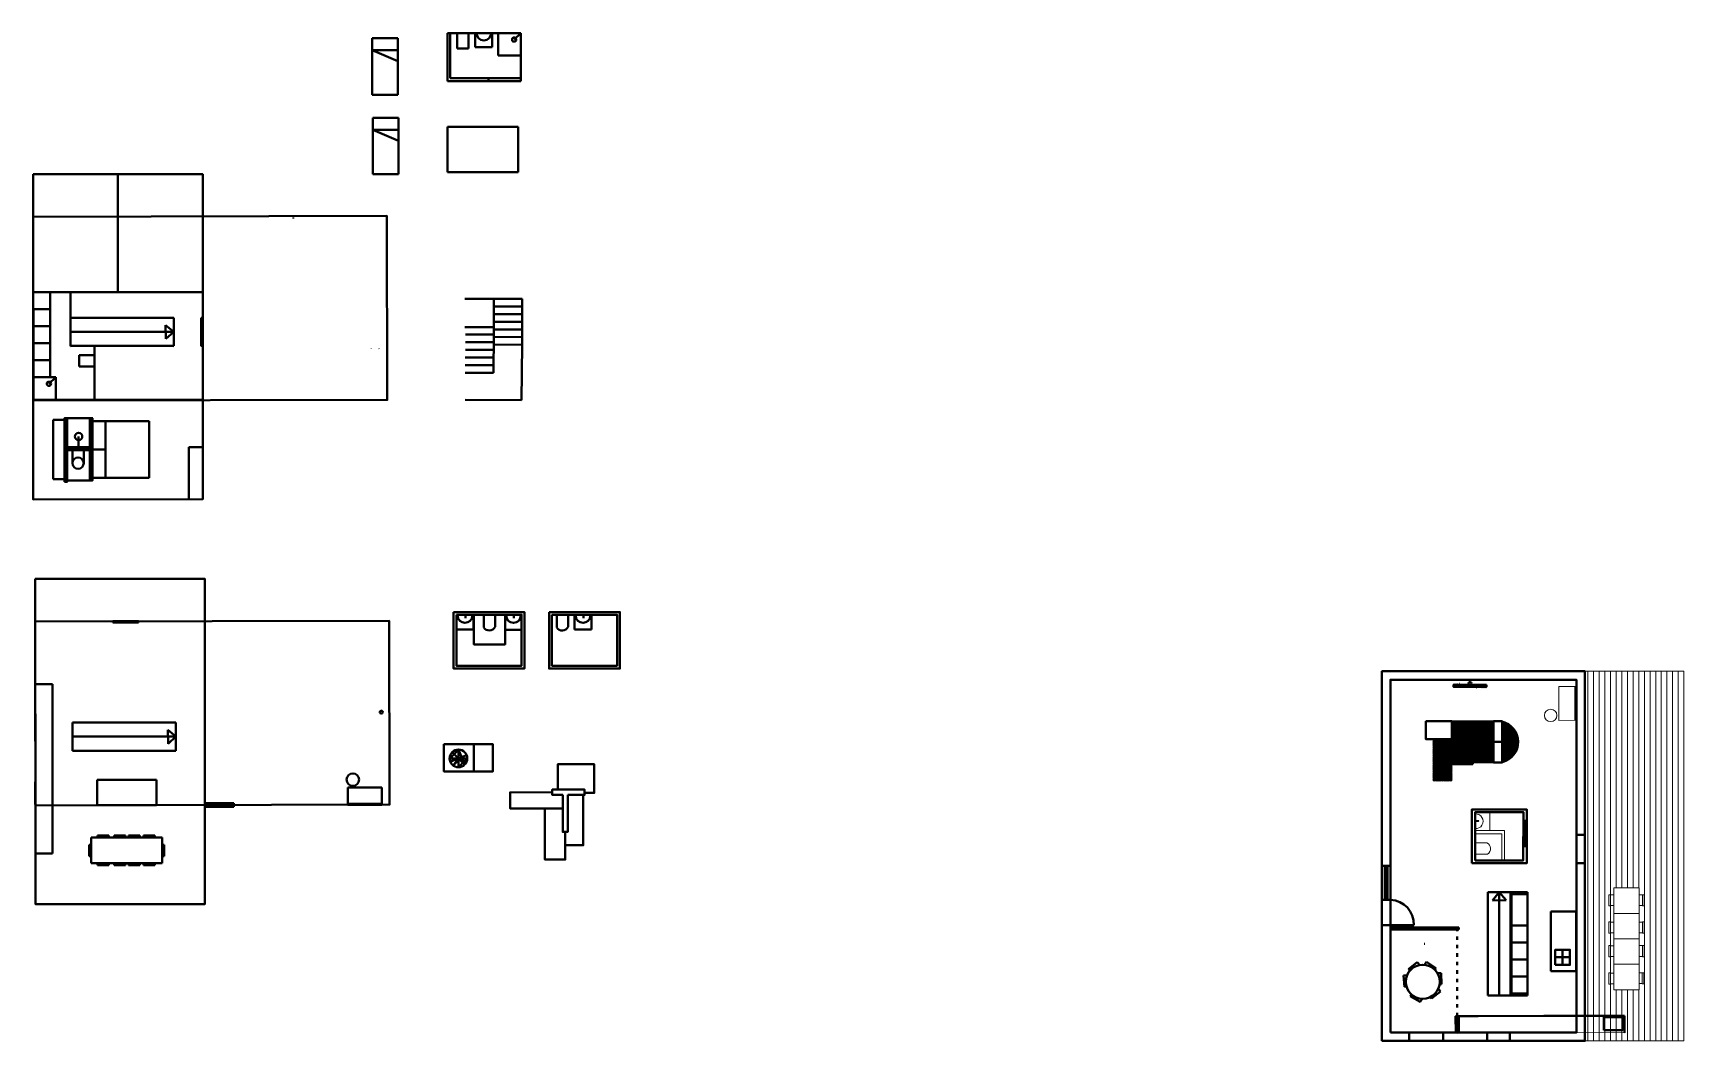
# Model space of a CAD drawing. Header units: inches. Extents: x -422522 to 22891, y -2973 to 414515.
# Drawn here: x 10344 to 16175, y 2008 to 5571 of the extents above; entities that cross this region are included whole.
import ezdxf

# ---------------------------------------------------------------- set-up
doc = ezdxf.new("R2010")
doc.units = ezdxf.units.IN
doc.header["$MEASUREMENT"] = 0
doc.linetypes.add('ACAD_ISO03W100', pattern=[30, 12, -18])
doc.linetypes.add('ACAD_ISO07W100', pattern=[3, 0, -3])
doc.layers.get('0').update_dxf_attribs({"lineweight": 40})
doc.layers.add('ARREDAMENTO', color=8, linetype='Continuous', lineweight=13)
doc.layers.add('PROIEZIONI_projections', color=145, linetype='Continuous', lineweight=13)
doc.layers.add('Oggetto', color=7, linetype='Continuous')

# ---------------------------------------------------------------- blocks, each defined once
blk = doc.blocks.new('block 32')
at = {"layer": 'Oggetto', "color": 7, "lineweight": 13, "true_color": 0xffffff}
blk.add_open_spline([(619.7, 908), (619.7, 909.1), (618.8, 910), (617.7, 910)], degree=3, dxfattribs=at)
blk = doc.blocks.new('block 33')
at = {"layer": 'Oggetto', "color": 7, "lineweight": 13, "true_color": 0xffffff}
blk.add_open_spline([(474.7, 910), (473.6, 910), (472.7, 909.1), (472.7, 908)], degree=3, dxfattribs=at)
blk = doc.blocks.new('block 34')
at = {"layer": 'Oggetto', "color": 7, "lineweight": 13, "true_color": 0xffffff}
blk.add_lwpolyline([(474.7, 910), (617.7, 910)], dxfattribs=at)
blk = doc.blocks.new('block 35')
at = {"layer": 'Oggetto', "color": 7, "lineweight": 13, "true_color": 0xffffff}
blk.add_lwpolyline([(472.7, 876.7), (472.7, 908)], dxfattribs=at)
blk = doc.blocks.new('block 36')
at = {"layer": 'Oggetto', "color": 7, "lineweight": 13, "true_color": 0xffffff}
blk.add_lwpolyline([(619.7, 876.7), (619.7, 908)], dxfattribs=at)
blk = doc.blocks.new('block 37')
at = {"layer": 'Oggetto', "color": 7, "lineweight": 13, "true_color": 0xffffff}
blk.add_lwpolyline([(472.7, 845), (472.7, 876.3)], dxfattribs=at)
blk = doc.blocks.new('block 38')
at = {"layer": 'Oggetto', "color": 7, "lineweight": 13, "true_color": 0xffffff}
blk.add_lwpolyline([(619.7, 845), (619.7, 876.3)], dxfattribs=at)
blk = doc.blocks.new('block 39')
at = {"layer": 'Oggetto', "color": 7, "lineweight": 13, "true_color": 0xffffff}
blk.add_open_spline([(617.7, 843), (618.8, 843), (619.7, 843.9), (619.7, 845)], degree=3, dxfattribs=at)
blk = doc.blocks.new('block 40')
at = {"layer": 'Oggetto', "color": 7, "lineweight": 13, "true_color": 0xffffff}
blk.add_open_spline([(472.7, 845), (472.7, 843.9), (473.6, 843), (474.7, 843)], degree=3, dxfattribs=at)
blk = doc.blocks.new('block 41')
at = {"layer": 'Oggetto', "color": 7, "lineweight": 13, "true_color": 0xffffff}
blk.add_lwpolyline([(617.7, 843), (474.7, 843)], dxfattribs=at)
blk = doc.blocks.new('block 42')
at = {"layer": 'Oggetto', "color": 7, "lineweight": 13, "true_color": 0xffffff}
blk.add_lwpolyline([(619.7, 876.7), (619.7, 876.3)], dxfattribs=at)
blk = doc.blocks.new('block 43')
at = {"layer": 'Oggetto', "color": 7, "lineweight": 13, "true_color": 0xffffff}
blk.add_lwpolyline([(472.7, 876.7), (472.7, 876.3)], dxfattribs=at)

msp = doc.modelspace()

# ---------------------------------------------------------------- hatches: boundary and pattern name
h = msp.add_hatch()
h.set_pattern_fill('ANSI31', color=0)
h.set_pattern_definition([(45, (1908.54753, -2.28017), (-0.0883883476, 0.0883883476), [])])
h.paths.add_polyline_path([(10465.13194, 4209.08794), (10455.13194, 4209.08794), (10455.13194, 3984.42024), (10465.13194, 3984.42024)])
h.paths.add_polyline_path([(10554.63858, 4209.15511), (10545.13194, 4209.15511), (10545.13194, 3989.20187), (10554.63858, 3989.20187)])
h.paths.add_polyline_path([(10545.13194, 4106.88181), (10465.13194, 4106.88181), (10465.13194, 4096.88181), (10545.13194, 4096.88181)])
h = msp.add_hatch()
h.set_pattern_fill('ANSI38', color=0, scale=40, angle=90)
h.set_pattern_definition([(135, (18297.482, -7102.9446), (-3.535534, -3.535534), []), (225, (18297.482, -7102.9446), (-3.535534, -10.6066017), [12.5, -7.5])])
h.paths.add_polyline_path([(15355.78151, 3057.47979), (15355.78151, 2999.3896), (15355.8709, 2986.25035), (15429.28151, 2986.25035), (15429.28151, 3057.47979)])
h.paths.add_polyline_path([(15429.28151, 3057.47979), (15429.28151, 2993.80019), (15502.5976, 2993.80019), (15502.5976, 3057.47979)])
h.paths.add_polyline_path([(15532.56213, 3137.25572), (15532.56213, 3057.47979), (15532.56213, 2993.80019), (15534.40135, 2994.24826, 0.7856288524)])
edge = h.paths.add_edge_path()
edge.add_spline(control_points=[(15290.78119, 3074.74189), (15289.67466, 3074.74189), (15288.77921, 3073.84857), (15288.77921, 3072.74204)], knot_values=[0, 0, 0, 0, 1, 1, 1, 1], degree=3, periodic=0)
edge.add_line((15288.77921, 3072.74204), (15288.77921, 2929.74454))
edge.add_spline(control_points=[(15288.77921, 2929.74454), (15288.77921, 2928.64015), (15289.67466, 2927.74256), (15290.78119, 2927.74256)], knot_values=[0, 0, 0, 0, 1, 1, 1, 1], degree=3, periodic=0)
edge.add_line((15290.78119, 2927.74256), (15322.07942, 2927.74256))
edge.add_line((15322.07942, 2927.74256), (15322.48024, 2927.74256))
edge.add_line((15322.48024, 2927.74256), (15353.78166, 2927.74256))
edge.add_spline(control_points=[(15353.78166, 2927.74256), (15354.88605, 2927.74256), (15355.78151, 2928.64015), (15355.78151, 2929.74454)], knot_values=[0, 0, 0, 0, 1, 1, 1, 1], degree=3, periodic=0)
edge.add_line((15355.78151, 2929.74454), (15355.78151, 3057.47979))
edge.add_line((15355.78151, 3057.47979), (15355.5976, 3057.47979))
edge.add_line((15355.5976, 3057.47979), (15355.5976, 3073.58175))
edge.add_spline(control_points=[(15355.5976, 3073.58175), (15355.28041, 3074.26743), (15354.58652, 3074.74189), (15353.78166, 3074.74189)], knot_values=[0, 0, 0, 0, 0.7287827041, 0.7287827041, 0.7287827041, 0.7287827041], degree=3, periodic=0)
edge.add_line((15353.78166, 3074.74189), (15290.78119, 3074.74189))
h.paths.add_polyline_path([(15355.78151, 3137.47979), (15355.78151, 3073.80019), (15502.5976, 3073.80019), (15502.5976, 3137.47979)])
h = msp.add_hatch()
h.set_pattern_fill('ANSI38', color=0, scale=20, angle=90)
h.set_pattern_definition([(135, (18297.482, -7102.9446), (-1.76776695, -1.76776695), []), (225, (18297.482, -7102.9446), (-1.76776695, -5.30330086), [6.25, -3.75])])
h.paths.add_polyline_path([(15355.78151, 3073.80019), (15355.78151, 3057.47979), (15502.5976, 3057.47979), (15502.5976, 3073.80019)])

# ---------------------------------------------------------------- linework, layer by layer
for p, q in [((11542.42026, 5552.45748), (11632.42026, 5552.45748)), ((11542.42026, 5352.45748), (11542.42026, 5552.45748)), ((11632.42026, 5552.45748), (11632.42026, 5352.45748)), ((12067.41335, 5570.77878), (11807.41335, 5570.77878)), ((11807.41335, 5400.77268), (11807.41335, 5570.77878)), ((11817.41335, 5570.77878), (11817.41335, 5410.77878)), ((11841.67609, 5515.77878), (11841.67609, 5570.77878)), ((11844.85957, 5570.77878), (11884.85957, 5570.77878)), ((11881.67609, 5570.77878), (11881.67609, 5515.77878)), ((11906.19289, 5570.77878), (11966.19289, 5570.77878)), ((11906.19289, 5520.77878), (11906.19289, 5570.77878)), ((11966.19289, 5570.77878), (11966.19289, 5520.77878)), ((11987.41335, 5570.77878), (12067.41335, 5570.77878)), ((11987.41335, 5490.77878), (11987.41335, 5570.77878)), ((12067.41335, 5570.77878), (12043.26324, 5547.69531)), ((12067.41668, 5570.77878), (12067.40767, 5400.77268)), ((12067.41335, 5570.77878), (12067.41335, 5490.77878)), ((12067.41335, 5410.77878), (12067.41335, 5570.77878)), ((12067.45918, 5400.77268), (12067.41668, 5570.77878)), ((11632.42026, 5509.99512), (11542.42026, 5509.99512)), ((11542.42026, 5509.99512), (11632.42026, 5471.06884)), ((11881.67609, 5515.77878), (11841.67609, 5515.77878)), ((11966.19289, 5520.77878), (11906.19289, 5520.77878)), ((12067.41335, 5490.77878), (11987.41335, 5490.77878)), ((11817.41335, 5400.77268), (11807.41335, 5400.77268)), ((11817.41335, 5410.77878), (12067.41335, 5410.77878)), ((12067.45918, 5400.77268), (11817.41335, 5400.77268)), ((11942.41335, 5410.77878), (11952.41335, 5410.77878)), ((11952.41335, 5410.77878), (11952.41335, 5400.77878)), ((11952.41335, 5400.77878), (12067.45918, 5400.77268)), ((11632.42026, 5352.45748), (11542.42026, 5352.45748)), ((11544.33354, 5271.48691), (11634.33354, 5271.48691)), ((11544.33354, 5071.48691), (11544.33354, 5271.48691)), ((11634.33354, 5271.48691), (11634.33354, 5071.48691)), ((11634.33354, 5229.02456), (11544.33354, 5229.02456)), ((11544.33354, 5229.02456), (11634.33354, 5190.09827)), ((11807.41337, 5239.53923), (11807.41337, 5079.53923)), ((12057.41337, 5239.53923), (11807.41337, 5239.53923)), ((12057.41337, 5079.53923), (12057.41337, 5239.53923)), ((11807.41337, 5079.53923), (12057.41337, 5079.53923)), ((10343.97731, 5071.7619), (10343.97731, 4671.7619)), ((10643.74922, 5071.68399), (10643.6408, 4654.50728)), ((10943.52114, 5071.60609), (10843.52114, 5071.60609)), ((10943.53888, 3922.75916), (10943.83746, 5071.606)), ((11634.33354, 5071.48691), (11544.33354, 5071.48691)), ((10344.08881, 4722.74918), (10344.08881, 4622.74918)), ((10943.52603, 4654.51191), (10344.07872, 4654.32041)), ((10344.07872, 4654.32041), (10384.07872, 4654.32041)), ((10384.07872, 4654.32041), (10404.07872, 4654.32041)), ((10404.07872, 4654.32041), (10404.07872, 4354.1777)), ((10404.07872, 4654.32041), (10404.07872, 4594.32041)), ((10476.29768, 4654.72997), (10476.29768, 4464.80375)), ((10943.52603, 4654.51191), (10941.52603, 4654.51191)), ((10404.07872, 4594.32041), (10344.12984, 4594.30126)), ((10344.12984, 4594.30126), (10344.12984, 4534.30126)), ((10476.00654, 4564.38439), (10476.00654, 4464.57586)), ((10476.00656, 4564.20518), (10840.98754, 4564.11033)), ((10840.9876, 4564.54332), (10840.9876, 4464.7348)), ((10344.12984, 4534.30126), (10404.07872, 4534.30126)), ((10404.07872, 4534.30126), (10404.07872, 4474.30126)), ((10476.00654, 4514.48013), (10840.9876, 4514.63906)), ((10840.9876, 4514.63906), (10811.90218, 4538.17159)), ((10811.90218, 4538.17159), (10812.96099, 4489.51471)), ((10812.96099, 4489.51471), (10840.9876, 4514.63906)), ((10404.07872, 4474.30126), (10344.16818, 4474.28212)), ((10344.16818, 4474.28212), (10344.16818, 4414.28212)), ((10476.00654, 4464.57586), (10561.10592, 4464.75134)), ((10476.00656, 4464.80469), (10840.98762, 4464.57587)), ((10476.29768, 4464.80375), (10561.39706, 4464.52952)), ((10479.30786, 4464.66515), (10519.30786, 4464.66515)), ((10840.9876, 4464.7348), (10490.9876, 4464.7348)), ((10506.39732, 4391.95244), (10506.39732, 4431.95244)), ((10506.39732, 4431.95244), (10561.39732, 4431.95244)), ((10561.39706, 4464.52952), (10561.3986, 4274.18106)), ((10344.16818, 4414.28212), (10404.07872, 4414.28212)), ((10404.07872, 4414.28212), (10404.07872, 4354.28212)), ((10561.39732, 4391.95244), (10506.39732, 4391.95244)), ((10404.07872, 4354.28212), (10344.23209, 4354.1777)), ((10344.23209, 4354.1777), (10424.23209, 4354.1777)), ((10344.23209, 4274.1777), (10344.23209, 4354.1777)), ((10424.23209, 4354.1777), (10400.08199, 4331.09424)), ((10424.23209, 4354.1777), (10424.23209, 4274.1777)), ((10424.23209, 4274.1777), (10344.23209, 4274.1777)), ((10344.2321, 4274.1777), (10943.53345, 4274.18696)), ((10455.13194, 4203.337), (10415.13194, 4203.337)), ((10455.13194, 4203.337), (10415.13194, 4203.337)), ((10415.13194, 4203.337), (10415.13194, 3993.49973)), ((10455.13194, 3984.42024), (10455.13194, 4209.08794)), ((10455.13194, 4209.08794), (10465.13194, 4209.08794)), ((10545.13194, 4209.34338), (10465.13194, 4209.34338)), ((10465.13194, 4209.34338), (10465.13194, 3984.42024)), ((10545.13194, 4209.34338), (10545.13194, 3989.20187)), ((10545.13194, 4209.34338), (10555.13194, 4209.34338)), ((10554.63858, 4209.15511), (10545.13194, 4209.15511)), ((10554.48042, 4199.17849), (10754.48042, 4199.17849)), ((10554.63858, 3989.20187), (10554.63858, 4209.15511)), ((10599.69852, 3999.17849), (10599.69852, 4199.17849)), ((10599.69852, 4199.17849), (10599.69852, 4099.17849)), ((10754.48042, 4199.17849), (10754.48042, 3999.17849)), ((10505.13194, 4106.88181), (10505.13194, 4145.01017)), ((10545.13194, 4106.88181), (10465.13194, 4106.88181)), ((10465.13194, 4096.88181), (10545.13194, 4096.88181)), ((10483.00097, 4050.71118), (10483.00097, 4096.88181)), ((10483.00097, 4096.88181), (10523.16803, 4096.88181)), ((10523.16803, 4096.88181), (10523.16803, 4050.71118)), ((10545.13194, 4096.88181), (10545.13194, 4106.88181)), ((10599.69852, 4099.17849), (10554.48042, 4099.17849)), ((10894.4011, 3926.76189), (10894.4011, 4106.76189)), ((10894.4011, 4106.76189), (10943.53627, 4106.76113)), ((10415.13194, 3993.49973), (10455.13194, 3993.49973)), ((10465.13194, 3984.42024), (10455.13194, 3984.42024)), ((10545.13194, 3989.20187), (10465.13194, 3989.20187)), ((10545.13194, 3989.20187), (10554.63858, 3989.20187)), ((10754.48042, 3999.17849), (10554.48042, 3999.17849)), ((10754.48042, 3999.17849), (10599.69852, 3999.17849)), ((11829.66675, 3524.55914), (12079.66675, 3524.55914)), ((11839.66671, 3462.15517), (11839.66671, 3512.15517)), ((11867.0309, 3514.29841), (11907.0309, 3514.29841)), ((11871.37353, 3514.29841), (11871.37353, 3502.81851)), ((11899.66671, 3512.15517), (11899.66671, 3462.15517)), ((11928.36423, 3514.29841), (11988.36423, 3514.29841)), ((11935.77524, 3469.85457), (11935.77524, 3514.29841)), ((11975.77524, 3514.29841), (11975.77524, 3472.27181)), ((12011.05717, 3462.08569), (12011.05717, 3512.08569)), ((12042.42858, 3514.55914), (12042.42858, 3503.12664)), ((12167.00852, 3524.55914), (12417.00852, 3524.55914)), ((12177.00848, 3462.15517), (12177.00848, 3512.15517)), ((12193.85869, 3469.64051), (12193.85869, 3514.08436)), ((12204.37267, 3514.29841), (12244.37267, 3514.29841)), ((12233.85869, 3514.08436), (12233.85869, 3472.05776)), ((12256.86475, 3462.29634), (12256.86475, 3512.29634)), ((12265.706, 3514.29841), (12325.706, 3514.29841)), ((12284.22894, 3514.43959), (12324.22894, 3514.43959)), ((12288.57157, 3514.43959), (12288.57157, 3502.95969)), ((12316.86475, 3512.29634), (12316.86475, 3462.29634)), ((10716.46814, 3491.97854), (10626.46814, 3491.97854)), ((10626.46814, 3491.97854), (10626.46814, 3487.69811)), ((10626.46814, 3487.69811), (10716.77708, 3487.69811)), ((10716.77708, 3487.69811), (10716.46814, 3491.97854)), ((11899.66671, 3462.15517), (11839.66671, 3462.15517)), ((12071.05717, 3462.08569), (12011.05717, 3462.08569)), ((12316.86475, 3462.29634), (12256.86475, 3462.29634)), ((10951.39356, 2842.46234), (10951.38511, 3389.18625)), ((10352.29507, 3269.62328), (10412.29507, 3269.62328)), ((10412.29507, 3269.62328), (10412.29507, 2670.93431)), ((10483.86662, 3134.06702), (10483.86662, 3034.2585)), ((10483.86664, 3133.88782), (10848.84762, 3133.79296)), ((10848.84768, 3084.32169), (10819.76227, 3107.85422)), ((10819.76227, 3107.85422), (10820.82107, 3059.19734)), ((10848.84768, 3134.22596), (10848.84768, 3034.41743)), ((15355.78151, 3137.47979), (15355.78151, 3057.47979)), ((15502.78151, 3137.47979), (15355.78151, 3137.47979)), ((15532.56213, 3057.47979), (15532.56213, 3137.47979)), ((10483.86662, 3084.16276), (10848.84768, 3084.32169)), ((10483.86664, 3034.48732), (10848.8477, 3034.2585)), ((10848.84768, 3034.41743), (10498.84768, 3034.41743)), ((10820.82107, 3059.19734), (10848.84768, 3084.32169)), ((11817.88099, 3007.11258), (11846.59769, 3038.19202)), ((11868.56292, 2985.12487), (11846.59769, 3038.19202)), ((11846.59769, 3038.19202), (11846.59769, 2976.03315)), ((11900.64887, 3057.06033), (11900.64887, 2961.21457)), ((15355.5976, 3073.80019), (15502.5976, 3073.80019)), ((15355.78151, 2993.80019), (15355.78151, 3073.80019)), ((15355.78151, 3057.47979), (15502.5976, 3057.47979)), ((15429.28151, 3057.47979), (15429.28151, 2986.25035)), ((15532.56213, 3057.47979), (15532.56213, 2993.80019)), ((11877.67712, 3007.11258), (11815.51825, 3007.11258)), ((11815.51825, 3007.11258), (11846.59769, 3007.11258)), ((11875.31438, 3018.99883), (11817.88099, 2995.22634)), ((11817.88099, 2995.22634), (11817.88099, 3007.11258)), ((11824.63245, 3029.1003), (11868.56292, 2985.12487)), ((11828.21874, 2982.04975), (11857.5803, 3011.65844)), ((11846.59769, 3007.11258), (11828.21874, 2982.04975)), ((11846.59769, 2976.03315), (11877.67712, 3007.11258)), ((11857.5803, 3011.65844), (11875.31438, 3018.99883)), ((15355.8709, 2986.25035), (15355.78151, 2999.3896)), ((15429.28151, 2986.25035), (15355.8709, 2986.25035)), ((15502.78151, 2993.80019), (15429.28151, 2993.80019)), ((15534.40135, 2994.24826), (15532.56213, 2993.80019)), ((10352.09218, 2843.86034), (10352.09218, 2923.86034)), ((10570.42418, 2841.67553), (10570.42418, 2931.67553)), ((10570.42418, 2931.67553), (10580.42418, 2931.67553)), ((10780.42418, 2931.67553), (10580.42418, 2931.67553)), ((10780.42418, 2841.67553), (10780.42418, 2931.67553)), ((11576.36343, 2903.7531), (11456.36343, 2903.7531)), ((11456.36343, 2903.7531), (11456.48786, 2843.50552)), ((11576.36343, 2849.7531), (11576.36343, 2903.7531)), ((10780.42418, 2841.67553), (10570.42418, 2841.67553)), ((10978.17851, 2849.54515), (10951.39345, 2849.54474)), ((10951.39345, 2849.54474), (11053.25886, 2849.54474)), ((11053.25886, 2835.88765), (10951.39366, 2835.88765)), ((11053.25886, 2849.54474), (11053.25886, 2835.88849)), ((11456.48177, 2846.45193), (11576.36343, 2846.7531)), ((11456.48786, 2843.50552), (11576.36343, 2843.50552)), ((11576.36343, 2843.7531), (11576.36343, 2849.7531)), ((15425.97422, 2636.67147), (15425.97422, 2826.80021)), ((15437.1762, 2646.67143), (15437.1762, 2817.05856)), ((15438.37819, 2817.05856), (15608.37819, 2817.05856)), ((15620.03525, 2786.69946), (15608.76558, 2786.77896)), ((15615.75483, 2786.39052), (15615.75483, 2696.39052)), ((15620.03525, 2696.39052), (15620.03525, 2786.69946)), ((10542.18206, 2661.62105), (10542.18206, 2701.62105)), ((10542.18206, 2701.62105), (10549.87165, 2701.62105)), ((10549.87165, 2637.09852), (10549.87165, 2727.09852)), ((10549.87165, 2727.09852), (10799.87165, 2727.09852)), ((10571.60291, 2734.78811), (10611.60291, 2734.78811)), ((10571.60291, 2727.09852), (10571.60291, 2734.78811)), ((10611.60291, 2727.09852), (10571.60291, 2727.09852)), ((10611.60291, 2734.78811), (10611.60291, 2727.09852)), ((10630.68693, 2734.78811), (10670.68693, 2734.78811)), ((10630.68693, 2727.09852), (10630.68693, 2734.78811)), ((10670.68693, 2734.78811), (10670.68693, 2727.09852)), ((10681.54408, 2734.78811), (10721.54408, 2734.78811)), ((10681.54408, 2727.09852), (10681.54408, 2734.78811)), ((10721.54408, 2734.78811), (10721.54408, 2727.09852)), ((10734.64494, 2734.78811), (10774.64494, 2734.78811)), ((10734.64494, 2727.09852), (10734.64494, 2734.78811)), ((10774.64494, 2734.78811), (10774.64494, 2727.09852)), ((10799.87165, 2727.09852), (10799.87165, 2637.09852)), ((10807.56124, 2701.62105), (10799.87165, 2701.62105)), ((10807.56124, 2661.62105), (10807.56124, 2701.62105)), ((15620.03525, 2696.39052), (15608.12853, 2696.47452)), ((15795.24584, 2736.55104), (15825.24584, 2736.55104)), ((10412.29507, 2670.93431), (10352.14743, 2670.91509)), ((10549.87165, 2661.62105), (10542.18206, 2661.62105)), ((10799.87165, 2637.09852), (10549.87165, 2637.09852)), ((10571.60291, 2637.09852), (10571.60291, 2629.40893)), ((10571.60291, 2629.40893), (10611.60291, 2629.40893)), ((10611.60291, 2629.40893), (10611.60291, 2637.09852)), ((10630.68693, 2637.09852), (10630.68693, 2629.40893)), ((10630.68693, 2629.40893), (10670.68693, 2629.40893)), ((10670.68693, 2629.40893), (10670.68693, 2637.09852)), ((10681.54408, 2637.09852), (10681.54408, 2629.40893)), ((10681.54408, 2629.40893), (10721.54408, 2629.40893)), ((10721.54408, 2629.40893), (10721.54408, 2637.09852)), ((10734.64494, 2637.09852), (10734.64494, 2629.40893)), ((10734.64494, 2629.40893), (10774.64494, 2629.40893)), ((10774.64494, 2629.40893), (10774.64494, 2637.09852)), ((10799.87165, 2661.62105), (10807.56124, 2661.62105)), ((15138.49371, 2627.7737), (15108.49371, 2627.7737)), ((15128.63853, 2627.76382), (15118.63853, 2627.76382)), ((15118.63853, 2627.76382), (15118.63853, 2507.78537)), ((15123.85536, 2627.76382), (15128.63851, 2627.7737)), ((15123.85536, 2507.78537), (15123.85536, 2627.76382)), ((15128.63853, 2620.15312), (15128.62278, 2627.77823)), ((15128.63851, 2627.7737), (15128.63851, 2507.78537)), ((15128.63851, 2627.7737), (15138.49371, 2627.7737)), ((15795.24584, 2636.55104), (15825.24584, 2636.55104)), ((15138.49371, 2507.78537), (15108.49371, 2507.78537)), ((15129.0722, 2507.78537), (15118.63853, 2507.78537)), ((15128.63851, 2507.78537), (15138.49371, 2507.78537)), ((15482.05525, 2534.12857), (15572.05525, 2534.12857)), ((15482.05525, 2169.14751), (15482.05525, 2534.12857)), ((15522.15099, 2534.12857), (15498.61846, 2505.04315)), ((15522.30993, 2169.14751), (15522.15099, 2534.12857)), ((15547.27534, 2506.10196), (15522.15099, 2534.12857)), ((15562.05525, 2169.14751), (15562.05525, 2534.12857)), ((15622.21419, 2527.31098), (15565.57564, 2527.31098)), ((15565.57564, 2527.31098), (15565.57564, 2176.49889)), ((15622.21419, 2534.12857), (15572.05525, 2534.12857)), ((15572.05525, 2534.12857), (15622.21419, 2534.12857)), ((15622.21419, 2169.14751), (15622.21419, 2534.12857)), ((15622.21419, 2534.12857), (15622.21419, 2527.31098)), ((15498.61846, 2505.04315), (15547.27534, 2506.10196)), ((15622.21419, 2416.49889), (15622.21419, 2476.49889)), ((15704.79716, 2465.70507), (15704.79716, 2265.70507)), ((15794.79716, 2465.70507), (15704.79716, 2465.70507)), ((15794.79716, 2465.70507), (15794.79716, 2255.70507)), ((15138.49371, 2417.7746), (15108.49371, 2417.7746)), ((15118.63853, 2417.76382), (15129.0722, 2417.78537)), ((15123.85536, 2417.7746), (15138.49371, 2417.7746)), ((15138.49371, 2417.7746), (15220.96967, 2417.7746)), ((15379.52694, 2409.55861), (15138.49371, 2409.18806)), ((15138.49371, 2402.93355), (15379.52694, 2402.93355)), ((15379.52694, 2402.93355), (15379.52694, 2409.55861)), ((15565.57564, 2356.49889), (15565.57564, 2416.49889)), ((15565.57564, 2416.49889), (15622.21419, 2416.49889)), ((15259.81151, 2352.41539), (15257.8338, 2352.41539)), ((15622.21419, 2356.49889), (15565.57564, 2356.49889)), ((15565.57564, 2356.49889), (15565.57564, 2356.49889)), ((15622.21419, 2296.49889), (15622.21419, 2356.49889)), ((15202.00361, 2262.34768), (15233.40509, 2287.12563)), ((15233.40509, 2287.12563), (15241.9058, 2276.99987)), ((15266.02392, 2288.45222), (15258.37354, 2277.6696)), ((15299.33378, 2266.30605), (15266.02392, 2288.45222)), ((15565.57564, 2236.49889), (15565.57564, 2296.49889)), ((15565.57564, 2296.49889), (15622.21419, 2296.49889)), ((15720.53748, 2304.34991), (15772.54578, 2304.34991)), ((15746.54163, 2277.46655), (15746.54163, 2331.23327)), ((15772.54578, 2277.46655), (15746.54163, 2277.46655)), ((15772.54578, 2304.34991), (15772.54578, 2277.46655)), ((15184.16379, 2239.73136), (15197.28964, 2241.31417)), ((15187.74594, 2199.89208), (15184.16379, 2239.73136)), ((15202.00361, 2262.34768), (15207.47225, 2257.54499)), ((15295.07641, 2259.90257), (15299.33378, 2266.30605)), ((15317.38469, 2248.75365), (15304.16529, 2248.55224)), ((15319.20679, 2208.79517), (15317.38469, 2248.75365)), ((15622.21419, 2236.49889), (15565.57564, 2236.49889)), ((15622.21419, 2176.49889), (15622.21419, 2236.49889)), ((15704.79716, 2255.70507), (15704.79716, 2265.70507)), ((15794.79716, 2255.70507), (15704.79716, 2255.70507)), ((15195.40463, 2200.58071), (15187.74594, 2199.89208)), ((15208.53612, 2167.07299), (15213.29807, 2172.57715)), ((15208.53612, 2167.07299), (15243.02564, 2146.81286)), ((15243.02564, 2146.81286), (15250.06475, 2158.00411)), ((15278.94912, 2164.36843), (15283.68262, 2158.30841)), ((15283.68262, 2158.30841), (15315.20584, 2182.9313)), ((15315.20584, 2182.9313), (15307.38714, 2193.5925)), ((15311.52519, 2208.44489), (15319.20679, 2208.79517)), ((15482.05525, 2169.14751), (15572.21419, 2169.14751)), ((15562.05525, 2169.14751), (15482.05525, 2169.14751)), ((15562.05525, 2169.14751), (15482.05525, 2169.14751)), ((15572.21419, 2169.14751), (15553.43534, 2169.14751)), ((15572.05525, 2169.14751), (15562.05525, 2169.14751)), ((15565.57564, 2176.49889), (15622.21419, 2176.49889)), ((15572.21419, 2169.14751), (15622.21419, 2169.14751)), ((15368.74585, 2072.96711), (15379.8873, 2072.99012)), ((15379.8873, 2072.99012), (15368.74585, 2069.45758)), ((15368.74585, 2069.45758), (15379.89984, 2066.92067)), ((15379.89984, 2066.92067), (15368.74585, 2063.8186)), ((15368.74585, 2063.8186), (15379.9124, 2060.83579)), ((15379.9124, 2060.83579), (15368.74585, 2057.85244)), ((15368.74585, 2057.85244), (15379.92364, 2055.39603)), ((15379.92364, 2055.39603), (15368.74585, 2052.93913)), ((15368.74585, 2052.93913), (15379.93596, 2049.43026)), ((15379.93596, 2049.43026), (15368.74585, 2046.77106)), ((15368.74585, 2046.77106), (15379.94507, 2045.01809)), ((15379.94507, 2045.01809), (15368.74585, 2041.85774)), ((15368.74585, 2041.85774), (15379.95522, 2040.10334)), ((15368.74776, 2096.29713), (15379.96051, 2096.36656)), ((15368.86721, 2038.46075), (15368.74776, 2096.29713)), ((15379.98873, 2082.70549), (15368.78706, 2077.26535)), ((15368.78706, 2077.26535), (15379.96051, 2076.54089)), ((15368.86721, 2096.29738), (15379.96061, 2096.32029)), ((15379.96061, 2096.32029), (15368.86721, 2092.86015)), ((15368.86721, 2096.29738), (15368.86721, 2038.46075)), ((15368.86721, 2092.86015), (15379.97174, 2090.92896)), ((15379.97174, 2090.92896), (15368.86721, 2088.47325)), ((15368.86721, 2088.47325), (15379.98116, 2086.36806)), ((15379.98116, 2086.36806), (15368.86721, 2082.68252)), ((15368.86721, 2082.68252), (15379.98873, 2082.70549)), ((15379.96051, 2076.54089), (15368.86721, 2073.03136)), ((15368.86721, 2073.03136), (15380.00866, 2073.05437)), ((15380.00866, 2073.05437), (15368.86721, 2069.52184)), ((15368.86721, 2069.52184), (15380.02119, 2066.98492)), ((15380.02119, 2066.98492), (15368.86721, 2063.88286)), ((15368.86721, 2063.88286), (15380.03376, 2060.90005)), ((15380.03376, 2060.90005), (15368.86721, 2057.9167)), ((15369.40785, 2043.02362), (15380.61722, 2041.26922)), ((15380.61722, 2041.26922), (15375.01518, 2038.69333)), ((15448.86083, 2096.50886), (15379.96051, 2096.36656)), ((15379.96051, 2096.36656), (15379.96051, 2038.46075)), ((15679.74842, 2096.98571), (15448.86083, 2096.50886)), ((15679.74842, 2096.98571), (15965.53838, 2097.57596)), ((15965.53838, 2097.57596), (15965.55759, 2037.42832)), ((15205.00599, 2038.46073), (15205.00599, 2008.46073)), ((15205.00599, 2008.46073), (15305.00599, 2008.46073)), ((15305.00599, 2008.46073), (15325.00599, 2008.46073)), ((15325.00599, 2008.46073), (15324.94344, 2038.74399)), ((15380.62252, 2038.70491), (15369.40785, 2038.68175)), ((15379.95522, 2040.10334), (15374.35318, 2037.52745)), ((15470.78717, 2038.89113), (15550.78717, 2038.89113)), ((15470.78717, 2038.89113), (15550.78717, 2038.89113)), ((15470.78717, 2038.37171), (15540.78717, 2038.37171)), ((15470.78717, 2008.89113), (15550.78717, 2008.89113)), ((15480.03867, 2038.89113), (15480.03867, 2008.89113)), ((15540.78717, 2038.37171), (15550.78717, 2038.37171)), ((15560.03867, 2038.89113), (15560.03867, 2008.89113))]:
    msp.add_line(p, q)
at = {"ltscale": 0.5}
for p, q in [((11869.31228, 4631.42466), (11971.78165, 4631.63629)), ((11971.78529, 4631.63853), (11971.44798, 4531.75726)), ((12071.96282, 4630.90037), (11971.96007, 4631.43041)), ((12071.81824, 4603.90085), (12071.96282, 4630.90037)), ((12071.53645, 4549.90178), (11971.53371, 4550.43182)), ((12071.67661, 4576.90132), (11971.67386, 4577.43136)), ((12071.82118, 4603.90084), (11971.81844, 4604.43088)), ((12071.39187, 4522.90226), (12071.53645, 4549.90178)), ((12071.53203, 4549.9018), (12071.67661, 4576.90132)), ((12071.67661, 4576.90132), (12071.82118, 4603.90084)), ((11869.51856, 4531.54674), (11971.44798, 4531.75726)), ((11971.30341, 4504.75774), (11871.30072, 4505.2987)), ((11971.30341, 4504.75774), (11971.15883, 4477.75822)), ((12071.24729, 4495.90274), (11971.24455, 4496.43278)), ((11971.44798, 4531.75726), (11971.30341, 4504.75774)), ((12071.39187, 4522.90226), (11971.38913, 4523.4323)), ((12071.10272, 4468.90322), (12071.24729, 4495.90274)), ((12071.24729, 4495.90274), (12071.39187, 4522.90226)), ((11971.01425, 4450.7587), (11871.01157, 4451.29966)), ((11971.15883, 4477.75822), (11871.15614, 4478.29918)), ((11971.00983, 4450.75873), (11970.86525, 4423.75921)), ((11971.15883, 4477.75822), (11971.01425, 4450.7587)), ((11971.10285, 4469.69797), (12071.10272, 4468.90322)), ((12069.66657, 4273.04604), (12071.10272, 4468.90322)), ((11970.72068, 4396.75969), (11870.71799, 4397.30065)), ((11970.86525, 4423.75921), (11870.86257, 4424.30016)), ((11970.71773, 4396.75971), (11970.57315, 4369.76019)), ((11970.86525, 4423.75921), (11970.72068, 4396.75969)), ((11970.57315, 4369.76019), (11870.57047, 4370.30114)), ((12069.66657, 4273.04604), (11870.05022, 4274.12584))]:
    msp.add_line(p, q, dxfattribs=at)
at = {"linetype": 'ACAD_ISO03W100'}
msp.add_line((15374.41391, 2096.30883), (15374.41391, 2406.73769), dxfattribs=at)
at = {"color": 3}
for points in [[(10343.97731, 5071.7619), (10943.52114, 5071.60609), (10943.53888, 3922.75916), (10344.34443, 3922.56928)], [(10351.8374, 3641.44454), (10951.38122, 3641.28872), (10951.39896, 2492.44179), (10352.20451, 2492.25191)]]:
    msp.add_lwpolyline(points, close=True, dxfattribs=at)
at = {"color": 1}
for points in [[(10345.31976, 4271.54422), (10343.97731, 4921.54283), (11593.97465, 4924.12446), (11595.3171, 4274.12584)], [(10353.17984, 2841.22685), (10351.8374, 3491.22546), (11601.83473, 3493.80709), (11603.17718, 2843.80848)]]:
    msp.add_lwpolyline(points, close=True, dxfattribs=at)
for points in [[(10938.36993, 4564.0864), (10943.69265, 4564.0864), (10943.69265, 4464.71087), (10938.36993, 4464.71087)], [(11829.66675, 3524.55914), (12079.66675, 3524.55914), (12079.66675, 3324.55914), (11829.66675, 3324.55914)], [(11839.66675, 3514.55914), (12069.66675, 3514.55914), (12069.66675, 3334.55914), (11839.66675, 3334.55914)], [(11901.32509, 3514.29841), (12011.05721, 3514.29841), (12011.05721, 3409.87296), (11901.32509, 3409.87296)], [(12167.00852, 3524.55914), (12417.00852, 3524.55914), (12417.00852, 3324.55914), (12167.00852, 3324.55914)], [(12177.00852, 3514.55914), (12407.00852, 3514.55914), (12407.00852, 3334.55914), (12177.00852, 3334.55914)], [(15108.49371, 2008.46075), (15108.49371, 3314.9264), (15825.24584, 3314.9264), (15825.24584, 2008.46075)], [(15138.49371, 2038.46075), (15138.49371, 3284.9264), (15795.24584, 3284.9264), (15795.24584, 2038.46075)], [(15478.07342, 3266.7661), (15478.07342, 3260.44603), (15361.06381, 3260.44603), (15361.06381, 3266.7661)], [(15263.84708, 3138.47424), (15263.84708, 3074.74189), (15354.88605, 3074.74189), (15354.88605, 3138.47424)], [(15502.5976, 3065.63999), (15502.5976, 3138.62557), (15532.56213, 3138.62557), (15532.56213, 3065.63999)], [(11795.39671, 3057.06033), (11968.21286, 3057.06033), (11968.21286, 2961.21457), (11795.39671, 2961.21457)], [(15355.5976, 3057.47979), (15502.5976, 3057.47979), (15502.5976, 3073.80019), (15355.5976, 3073.80019)], [(15502.5976, 2992.65441), (15502.5976, 3065.63999), (15532.56213, 3065.63999), (15532.56213, 2992.65441)], [(15425.97422, 2636.67147), (15425.97422, 2826.80021), (15620.03525, 2826.80021), (15620.03525, 2636.67147)], [(15437.1762, 2646.67143), (15437.1762, 2817.05856), (15608.97918, 2817.05856), (15607.7772, 2646.67147)], [(15720.53748, 2277.46655), (15720.53748, 2331.23327), (15772.54578, 2331.23327), (15772.54578, 2277.46655)], [(15892.54894, 2046.32447), (15892.54894, 2092.34215), (15957.7182, 2092.34215), (15957.7182, 2046.32447)]]:
    msp.add_lwpolyline(points, close=True)
at = {"linetype": 'ACAD_ISO07W100'}
msp.add_lwpolyline([(15477.62697, 3260.35692), (15476.93452, 3254.07491), (15360.62933, 3266.89495), (15361.32178, 3273.17696)], close=True, dxfattribs=at)
for points in [[(12292.05849, 2885.22915), (12326.03385, 2885.22915), (12326.03385, 2986.79946), (12197.52214, 2986.79946), (12197.52214, 2896.76533)], [(12214.84237, 2830.43359), (12028.99179, 2830.43359), (12028.99179, 2887.14239), (12177.84883, 2887.3905)], [(12214.80117, 2878.01568), (12177.84883, 2878.01568), (12177.84883, 2896.76533), (12292.05849, 2896.76533), (12292.05849, 2878.01568), (12232.77387, 2878.01568)], [(12197.52214, 2878.01568), (12214.80117, 2878.01568)], [(12232.77387, 2878.01568), (12232.88688, 2747.47746), (12214.91418, 2747.47746), (12214.80117, 2878.01568)], [(12287.4904, 2878.01568), (12287.48419, 2700.19247), (12223.90053, 2700.19247), (12223.90053, 2747.47746)], [(12223.90053, 2747.47746), (12223.90053, 2649.33666), (12152.06632, 2649.33666), (12152.06632, 2830.43359), (12214.84237, 2830.43359)]]:
    msp.add_lwpolyline(points)
for centre, radius in [((12043.26324, 5547.69531), 7.44605), ((10400.08199, 4331.09424), 7.44605), ((10505.13194, 4145.01017), 13.01522), ((10503.0845, 4050.71118), 20.08353), ((15419.56862, 3272.00892), 5.24282), ((11574.03257, 3170.63188), 5.3372), ((11846.59769, 3007.11258), 31.07943), ((11473.79965, 2932.14306), 22.05767), ((15252.55472, 2217.95242), 60)]:
    msp.add_circle(centre, radius)
for centre, radius, start, end in [((11936.19289, 5570.77878), 26.04967, 180, 0), ((11869.66671, 3512.15517), 26.04967, 180, 0), ((12041.05717, 3512.08569), 26.04967, 180, 0), ((12286.86475, 3512.29634), 26.04967, 180, 0), ((11955.09847, 3482.26225), 22.96383, 212.705010837, 334.211466253), ((12213.18192, 3482.04819), 22.96383, 212.705010837, 334.211466253), ((15516.06212, 3065.52796), 73.6011, 96.705604451, 100.541001723), ((15516.06212, 3065.52796), 73.6011, 284.428440871, 77.04524055), ((15516.06212, 3065.52796), 73.6011, 259.458998277, 261.937143553), ((15134.02579, 2420.90013), 87.00004, 357.941167491, 87.056261542)]:
    msp.add_arc(centre, radius, start, end)
at = {"layer": 'ARREDAMENTO'}
for p, q in [((11266.551, 4923.39994), (11260.30622, 4923.39994)), ((11260.30622, 4917.44761), (11266.551, 4917.44761)), ((11260.30622, 4916.47446), (11266.551, 4916.47446)), ((16175.24584, 3314.9264), (15825.24584, 3314.9264)), ((15855.24584, 3314.9264), (15835.24584, 3314.9264)), ((15835.24584, 3314.9264), (15835.24584, 2008.46075)), ((15875.24584, 3314.9264), (15855.24584, 3314.9264)), ((15855.24584, 3314.9264), (15855.24584, 2008.46075)), ((15895.24584, 3314.9264), (15875.24584, 3314.9264)), ((15875.24584, 3314.9264), (15875.24584, 2008.46075)), ((15915.24584, 3314.9264), (15895.24584, 3314.9264)), ((15895.24584, 3314.9264), (15895.24584, 2008.46075)), ((15935.24584, 3314.9264), (15915.24584, 3314.9264)), ((15915.24584, 3314.9264), (15915.24584, 2525.44429)), ((15955.24584, 3314.9264), (15935.24584, 3314.9264)), ((15935.24584, 3314.9264), (15935.24584, 2549.48331)), ((15975.24584, 3314.9264), (15955.24584, 3314.9264)), ((15955.24584, 3314.9264), (15955.24584, 2549.48331)), ((15995.24584, 3314.9264), (15975.24584, 3314.9264)), ((15975.24584, 3314.9264), (15975.24584, 2549.48331)), ((16015.24584, 3314.9264), (15995.24584, 3314.9264)), ((15995.24584, 3314.9264), (15995.24584, 2549.48331)), ((16035.24584, 3314.9264), (16015.24584, 3314.9264)), ((16015.24584, 3314.9264), (16015.24584, 2549.48331)), ((16055.24584, 3314.9264), (16035.24584, 3314.9264)), ((16035.24584, 3314.9264), (16035.24584, 2008.46075)), ((16075.24584, 3314.9264), (16055.24584, 3314.9264)), ((16055.24584, 3314.9264), (16055.24584, 2008.46075)), ((16095.24584, 3314.9264), (16075.24584, 3314.9264)), ((16075.24584, 3314.9264), (16075.24584, 2008.46075)), ((16115.24584, 3314.9264), (16095.24584, 3314.9264)), ((16095.24584, 3314.9264), (16095.24584, 2008.46075)), ((16135.24584, 3314.9264), (16115.24584, 3314.9264)), ((16115.24584, 3314.9264), (16115.24584, 2008.46075)), ((16155.24584, 3314.9264), (16135.24584, 3314.9264)), ((16135.24584, 3314.9264), (16135.24584, 2008.46075)), ((16175.24584, 3314.9264), (16155.24584, 3314.9264)), ((16155.24584, 3314.9264), (16155.24584, 2008.46075)), ((16175.24584, 2008.46075), (16175.24584, 3314.9264)), ((15786.71959, 3261.64433), (15732.71959, 3261.64433)), ((15732.71959, 3261.64433), (15732.71959, 3141.64433)), ((15792.71959, 3261.64433), (15786.71959, 3261.64433)), ((15790.02076, 3141.76268), (15789.71959, 3261.64433)), ((15792.96717, 3141.76876), (15792.96717, 3261.64433)), ((15732.71959, 3141.64433), (15792.96717, 3141.76876)), ((15489.44431, 2817.05856), (15489.44431, 2752.21582)), ((15448.6087, 2787.98561), (15437.1762, 2787.98561)), ((15448.6087, 2784.7107), (15437.1762, 2784.7107)), ((15541.71241, 2752.21583), (15437.1762, 2752.21583)), ((15437.1762, 2740.81533), (15532.40006, 2740.81533)), ((15489.44431, 2752.21582), (15439.44431, 2752.21582)), ((15532.40006, 2740.81533), (15532.40008, 2646.67145)), ((15541.71241, 2646.67145), (15541.71241, 2752.21583)), ((15437.1762, 2708.85894), (15479.20281, 2708.85894)), ((15481.62005, 2668.85894), (15437.1762, 2668.85894)), ((15927.03275, 2524.89778), (15915.86762, 2524.89778)), ((15953.65412, 2549.48331), (15991.60933, 2549.48331)), ((16017.03275, 2524.89778), (16028.19787, 2524.89778)), ((15915.24584, 2485.87235), (15915.24584, 2429.18471)), ((15915.86762, 2486.94257), (15927.03275, 2486.94257)), ((16017.03275, 2459.48331), (15927.03275, 2459.48331)), ((15927.03275, 2369.48331), (15927.03275, 2459.48331)), ((16028.19787, 2486.94257), (16017.03275, 2486.94257)), ((16017.03275, 2369.48331), (16017.03275, 2459.48331)), ((15927.03275, 2428.6382), (15915.86762, 2428.6382)), ((16017.03275, 2428.6382), (16028.19787, 2428.6382)), ((15915.24584, 2389.61277), (15915.24584, 2345.44429)), ((15915.86762, 2390.68299), (15927.03275, 2390.68299)), ((15927.03275, 2344.89778), (15915.86762, 2344.89778)), ((15927.03275, 2369.48331), (16017.03275, 2369.48331)), ((15927.03275, 2306.94257), (15927.03275, 2344.89778)), ((15953.04663, 2369.48331), (15991.00184, 2369.48331)), ((16028.19787, 2390.68299), (16017.03275, 2390.68299)), ((16017.03275, 2307.47105), (16017.03275, 2345.42626)), ((16017.03275, 2345.42626), (16028.19787, 2345.42626)), ((15915.24584, 2305.87235), (15915.24584, 2249.18471)), ((15915.86762, 2306.94257), (15927.03275, 2306.94257)), ((16028.19787, 2307.47105), (16017.03275, 2307.47105)), ((16017.03275, 2279.48331), (16017.03275, 2189.48331)), ((15927.03275, 2248.6382), (15915.86762, 2248.6382)), ((15915.86762, 2210.68299), (15915.86762, 2248.6382)), ((15927.03275, 2210.68299), (15927.03275, 2248.6382)), ((16017.03275, 2249.16668), (16027.67993, 2249.16668)), ((16027.67993, 2211.21147), (16027.67993, 2249.7132)), ((15915.24584, 2209.61277), (15915.24584, 2008.46075)), ((15915.86762, 2210.68299), (15927.03275, 2210.68299)), ((15935.24584, 2189.48331), (15935.24584, 2008.46075)), ((15955.24584, 2189.48331), (15955.24584, 2008.46075)), ((15975.24584, 2189.48331), (15975.24584, 2008.46075)), ((15995.24584, 2189.48331), (15995.24584, 2008.46075)), ((16015.24584, 2189.48331), (16015.24584, 2008.46075)), ((16027.67993, 2211.21147), (16017.03275, 2211.21147)), ((15965.53838, 2097.57598), (15965.5576, 2037.42834)), ((15965.5576, 2037.42834), (15261.84887, 2038.46075)), ((15825.24584, 2008.46075), (16175.24584, 2008.46075))]:
    msp.add_line(p, q, dxfattribs=at)
at = {"layer": 'ARREDAMENTO', "linetype": 'Continuous'}
for p, q in [((11538.23038, 4455.92593, -27.27667), (11537.87786, 4454.86108, -27.27667)), ((11565.89808, 4455.92593, -27.27667), (11566.2506, 4454.86108, -27.27667))]:
    msp.add_line(p, q, dxfattribs=at)
at = {"layer": 'ARREDAMENTO'}
for points in [[(15910.03135, 2485.87235), (15910.03135, 2525.44429), (15915.86762, 2525.44429), (15915.86762, 2485.87235)], [(15927.03275, 2459.48331), (15927.03275, 2549.48331), (16017.03275, 2549.48331), (16017.03275, 2459.48331)], [(16034.03414, 2485.87235), (16034.03414, 2525.44429), (16028.19787, 2525.44429), (16028.19787, 2485.87235)], [(15910.03135, 2389.61277), (15910.03135, 2429.18471), (15915.86762, 2429.18471), (15915.86762, 2389.61277)], [(16034.03414, 2389.61277), (16034.03414, 2429.18471), (16028.19787, 2429.18471), (16028.19787, 2389.61277)], [(15910.03135, 2305.87235), (15910.03135, 2345.44429), (15915.86762, 2345.44429), (15915.86762, 2305.87235)], [(15927.03275, 2279.48331), (15927.03275, 2369.48331), (16017.03275, 2369.48331), (16017.03275, 2279.48331)], [(16034.03414, 2306.40084), (16034.03414, 2345.97278), (16028.19787, 2345.97278), (16028.19787, 2306.40084)], [(15927.03275, 2189.48331), (15927.03275, 2279.48331), (16017.03275, 2279.48331), (16017.03275, 2189.48331)], [(15892.54895, 2046.32449), (15892.54895, 2092.34217), (15957.71821, 2092.34217), (15957.71821, 2046.32449)]]:
    msp.add_lwpolyline(points, close=True, dxfattribs=at)
for points in [[(15915.86762, 2210.68299), (15915.86762, 2209.61277), (15910.03135, 2209.61277), (15910.03135, 2249.18471), (15915.86762, 2249.18471), (15915.86762, 2248.6382)], [(16027.67993, 2211.21147), (16027.67993, 2210.14126), (16033.5162, 2210.14126), (16033.5162, 2249.7132), (16027.67993, 2249.7132), (16027.67993, 2249.16668)]]:
    msp.add_lwpolyline(points, dxfattribs=at)
for centre, radius in [((15704.32962, 3159.08056), 22.05767), ((15448.6087, 2786.34815), 1.63746)]:
    msp.add_circle(centre, radius, dxfattribs=at)
for centre, radius, start, end in [((15439.5449, 2784.97675), 26.15714, 264.804383734, 95.195616266), ((15469.21237, 2688.18217), 22.96383, 302.705010837, 64.211466253)]:
    msp.add_arc(centre, radius, start, end, dxfattribs=at)
at = {"layer": 'PROIEZIONI_projections'}
msp.add_line((11594.38578, 4718.81639), (11594.38578, 4725.06117), dxfattribs=at)

# ---------------------------------------------------------------- block references
at = {"layer": 'Oggetto', "xscale": -1, "rotation": 90}
for name, p in [('block 33', (16442.41574, 3611.28849)), ('block 33', (16198.81673, 3547.40481)), ('block 34', (16198.81673, 3547.40481)), ('block 35', (16198.81673, 3547.40481)), ('block 43', (16198.81673, 3547.40481)), ('block 37', (16198.81673, 3547.40481)), ('block 40', (16198.81673, 3547.40481)), ('block 41', (16198.81673, 3547.40481)), ('block 32', (16442.41574, 3611.28849)), ('block 32', (16198.81673, 3547.40481)), ('block 36', (16198.81673, 3547.40481)), ('block 42', (16198.81673, 3547.40481)), ('block 38', (16198.81673, 3547.40481)), ('block 39', (16198.81673, 3547.40481))]:
    msp.add_blockref(name, p, dxfattribs=at)

doc.saveas('drawing.dxf')
